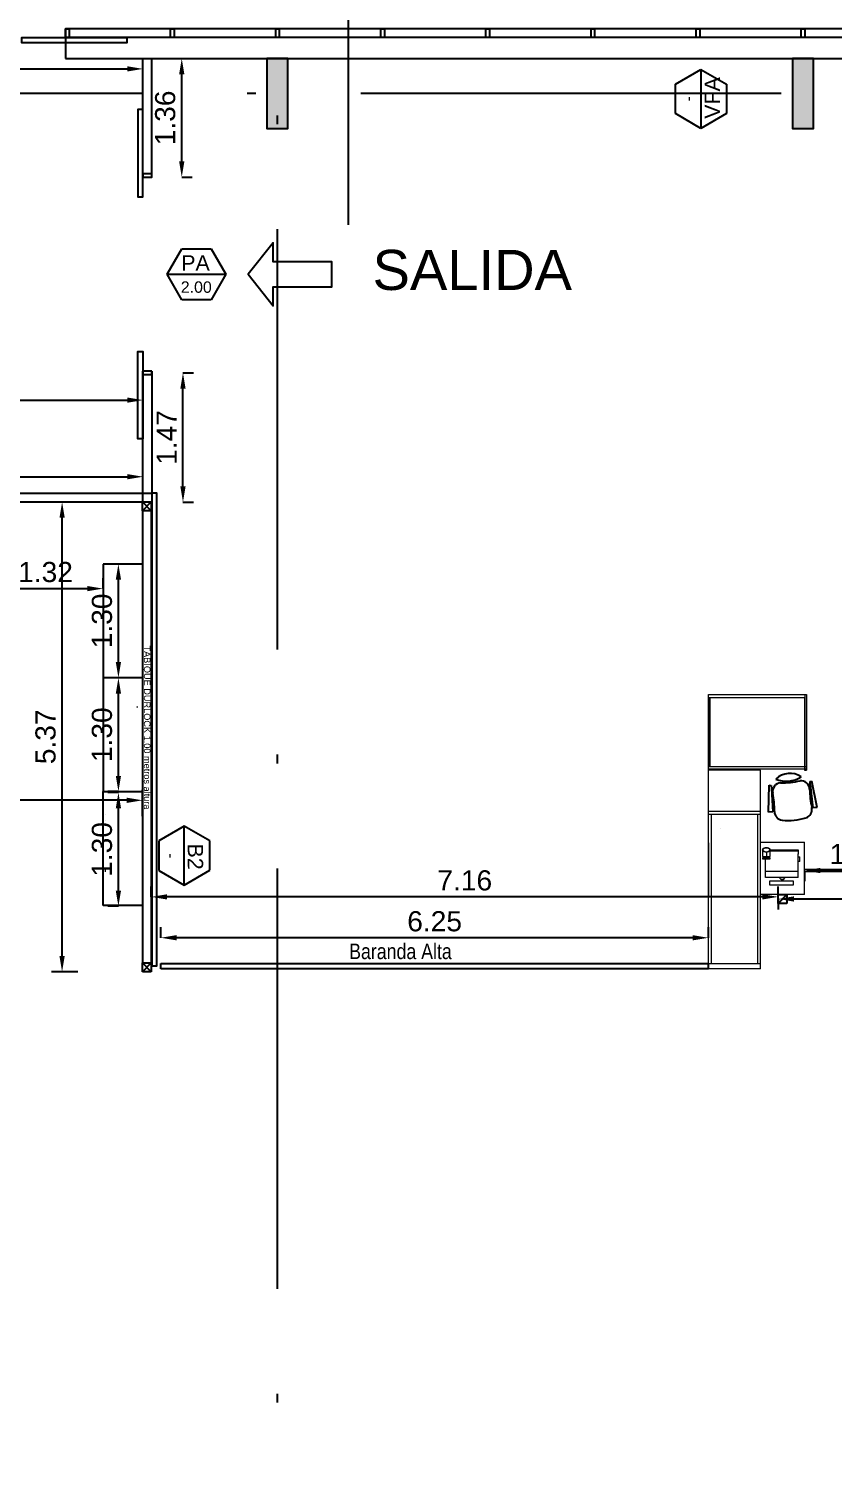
# Model space of a CAD drawing. Header units: metres. Extents: x 0 to 8715937, y -236336 to 216.
# Drawn here: x 143.81 to 152.99, y 90.63 to 107.07 of the extents above; entities that cross this region are included whole.
import ezdxf
from ezdxf.enums import TextEntityAlignment as Align

# ---------------------------------------------------------------- set-up
doc = ezdxf.new("R2010")
doc.units = ezdxf.units.M
doc.header["$MEASUREMENT"] = 0
doc.header["$PDMODE"] = 3
doc.linetypes.add('ACAD_ISO10W100', pattern=[18, 12, -3, 0, -3])
doc.linetypes.add('CENTRO', pattern=[2, 1.25, -0.25, 0.25, -0.25])
for name, color, linetype in [('0-BLOCK-ARQUITECTURA', 7, 'Continuous'), ('0-BLOCK-EQUIPAMIENTO', 7, 'Continuous'), ('0-BLOCK-ESTRUCTURA', 7, 'Continuous'), ('barandas', 251, 'Continuous'), ('CARP', 3, 'Continuous'), ('CARPINTERIA', 3, 'Continuous'), ('COLUMNAS', 210, 'Continuous'), ('COLUMNAS HATCH', 251, 'Continuous'), ('COTA', 7, 'Continuous'), ('COTAS INTERIORES', 2, 'Continuous'), ('EJES', 251, 'ACAD_ISO10W100'), ('MUEBLES', 45, 'Continuous'), ('Techo', 253, 'Continuous'), ('TEXTO', 7, 'Continuous'), ('TXT CARP', 3, 'Continuous'), ('vidrios', 252, 'Continuous')]:
    doc.layers.add(name, color=color, linetype=linetype)
doc.layers.add('checkouts', color=33, linetype='Continuous', lineweight=18)
doc.layers.add('muros', color=90, linetype='Continuous', lineweight=25)
doc.styles.add('AR', font='arial.ttf')
doc.styles.add('ARIAL', font='arial.ttf')
doc.dimstyles.new('CotaLoc0', dxfattribs={"dimtxt": 0.23, "dimasz": 0.18, "dimexe": 0.12, "dimexo": 0.37, "dimgap": 0.07, "dimtad": 1, "dimzin": 0, "dimdsep": 46, "dimtxsty": 'AR', "dimcen": 0.9, "dimclrd": 251, "dimclre": 251, "dimadec": 0, "dimazin": 0, "dimtfac": 1, "dimtofl": 0, "dimtmove": 1, "dimatfit": 3, "dimfxl": 0.18, "dimtolj": 1, "dimtzin": 0, "dimarcsym": 1})
pattern_1 = [(45, (0, 0), (1.6838, 6.173926), [7.9375, -1.5875, 0, -1.5875])]
pattern_2 = [(0, (0, 0), (0, 6.985), [5.08, -1.905]), (90, (0, 0), (-6.985, 4e-16), [5.08, -1.905])]

# ---------------------------------------------------------------- blocks, each defined once
blk = doc.blocks.new('DESCARP')
at = {"layer": 'TXT CARP', "lineweight": -3, "ltscale": 0.5}
for p, q in [((0.168, 0.291), (0, 0)), ((0.504, 0.291), (0.168, 0.291)), ((0.672, 0), (0.504, 0.291)), ((0, 0), (0.168, -0.291)), ((0, 0), (0.672, 0)), ((0.504, -0.291), (0.672, 0)), ((0.168, -0.291), (0.504, -0.291))]:
    blk.add_line(p, q, dxfattribs=at)
blk = doc.blocks.new('CARPINTERIA')
at = {"layer": 'TXT CARP', "color": 3, "rotation": 180.0682455120744}
blk.add_blockref('DESCARP', (0.336, 0), dxfattribs=at)
at = {"layer": 'TXT CARP', "style": 'AR'}
blk.add_attdef('DESIGNACION', text='', height=0.175, rotation=0.0683, dxfattribs=at).set_placement((0.011, 0.129), align=Align.MIDDLE)
at = {"layer": 'TXT CARP', "ltscale": 0.1, "style": 'AR'}
blk.add_attdef('ANCHO', text='', height=0.13, dxfattribs=at).set_placement((0.002, -0.147), align=Align.MIDDLE)
blk = doc.blocks.new('DPM-ARQUITECTURA')
at = {"layer": 'CARP', "color": 251}
for p, q in [((76.948, 107.07), (56.508, 107.07)), ((56.508, 107.07), (56.508, 106.73)), ((76.948, 106.97), (56.508, 106.97)), ((56.508, 106.73), (76.948, 106.73)), ((57.392, 105.375), (57.392, 106.73)), ((57.492, 105.375), (57.492, 106.73))]:
    blk.add_line(p, q, dxfattribs=at)
at = {"layer": 'CARP', "color": 2}
for points in [[(56.548, 107.07), (56.548, 106.97), (56.508, 106.97), (56.508, 107.07)], [(57.748, 107.07), (57.748, 106.97), (57.708, 106.97), (57.708, 107.07)], [(58.948, 107.07), (58.948, 106.97), (58.908, 106.97), (58.908, 107.07)], [(60.148, 107.07), (60.148, 106.97), (60.108, 106.97), (60.108, 107.07)], [(61.348, 107.07), (61.348, 106.97), (61.308, 106.97), (61.308, 107.07)], [(62.548, 107.07), (62.548, 106.97), (62.508, 106.97), (62.508, 107.07)], [(63.748, 107.07), (63.748, 106.97), (63.708, 106.97), (63.708, 107.07)], [(64.948, 107.07), (64.948, 106.97), (64.908, 106.97), (64.908, 107.07)], [(57.492, 105.415), (57.392, 105.415), (57.392, 105.375), (57.492, 105.375)], [(57.492, 103.16), (57.392, 103.16), (57.392, 103.12), (57.492, 103.12)], [(57.392, 101.665), (57.392, 101.765), (57.492, 101.765), (57.492, 101.665)]]:
    blk.add_lwpolyline(points, close=True, dxfattribs=at)
at = {"layer": 'CARP', "color": 251}
for points in [[(49.922, 101.765), (57.392, 101.765), (57.392, 103.16)], [(57.492, 103.16), (57.492, 101.665), (49.922, 101.665)]]:
    blk.add_lwpolyline(points, dxfattribs=at)
at = {"layer": 'CARPINTERIA'}
blk.add_lwpolyline([(57.492, 101.765), (57.492, 96.369), (57.552, 96.369), (57.552, 101.765)], close=True, dxfattribs=at)
at = {"layer": 'COTAS INTERIORES', "linetype": 'Continuous', "ltscale": 0.001}
blk.add_lwpolyline([(59.547, 104.267), (59.547, 104.41), (58.878, 104.41), (58.878, 104.627), (58.595, 104.267), (58.878, 103.906), (58.878, 104.123), (59.547, 104.123), (59.547, 104.267)], dxfattribs=at)
at = {"layer": 'MUEBLES', "linetype": 'Continuous'}
for points in [[(57.208, 106.97), (57.208, 106.91), (56.008, 106.91), (56.008, 106.97)], [(57.392, 106.15), (57.332, 106.15), (57.332, 105.15), (57.392, 105.15)], [(57.392, 102.385), (57.332, 102.385), (57.332, 103.385), (57.392, 103.385)]]:
    blk.add_lwpolyline(points, close=True, dxfattribs=at)
at = {"layer": 'Techo'}
blk.add_line((59.735, 109.091), (59.735, 104.83), dxfattribs=at)
at = {"layer": 'CARPINTERIA', "ltscale": 0.1}
ref = blk.add_blockref('CARPINTERIA', (63.762, 106.269), dxfattribs=dict(at, xscale=-0.9999999999999952, rotation=270.0682455120742))
ref.add_attrib('DESIGNACION', 'VFA', dxfattribs={"layer": 'TXT CARP', "height": 0.175, "rotation": 89.9999, "style": 'AR'}).set_placement((63.891, 106.28), align=Align.MIDDLE)
ref.add_attrib('ANCHO', '-', dxfattribs={"layer": 'TXT CARP', "ltscale": 0.1, "height": 0.13, "rotation": 90.0682, "style": 'AR'}).set_placement((63.615, 106.27), align=Align.MIDDLE)
ref = blk.add_blockref('CARPINTERIA', (58.003, 104.267), dxfattribs=dict(at, xscale=-1, rotation=0.01526019417022641))
ref.add_attrib('DESIGNACION', 'PA', dxfattribs={"layer": 'TXT CARP', "height": 0.175, "rotation": 359.9469, "style": 'AR'}).set_placement((57.992, 104.396), align=Align.MIDDLE)
ref.add_attrib('ANCHO', '2.00', dxfattribs={"layer": 'TXT CARP', "ltscale": 0.1, "height": 0.13, "rotation": 0.0153, "style": 'AR'}).set_placement((58.001, 104.12), align=Align.MIDDLE)
at = {"layer": 'COLUMNAS', "ltscale": 0.1, "rotation": 270.0682455097246}
blk.add_blockref('CARPINTERIA', (57.864, 97.626), dxfattribs=at).add_auto_attribs({'DESIGNACION': 'B2', 'ANCHO': '-'})
at = {"layer": 'TEXTO', "style": 'ARIAL'}
blk.add_text('SALIDA', height=0.4583, dxfattribs=at).set_placement((60.013, 104.087))
blk = doc.blocks.new('COLUMNA 0.24 x 0.80')
at = {"layer": 'COLUMNAS HATCH', "ltscale": 0.1}
blk.add_hatch(color=256, dxfattribs=at).paths.add_polyline_path([(0, 0.8), (0.24, 0.8), (0.24, 0), (0, 0)])
at = {"layer": 'COLUMNAS', "ltscale": 0.1}
blk.add_lwpolyline([(0, 0.8), (0.24, 0.8), (0.24, 0), (0, 0)], close=True, dxfattribs=at)
blk = doc.blocks.new('DPM-ESTRUCTURA')
at = {"layer": 'EJES', "ltscale": 0.4}
for p, q in [((58.928, 41.58), (58.928, 112.33)), ((108.48, 106.33), (16.48, 106.33))]:
    blk.add_line(p, q, dxfattribs=at)
at = {"layer": 'COLUMNAS', "xscale": -1}
for p in [(59.048, 105.93), (65.048, 105.93)]:
    blk.add_blockref('COLUMNA 0.24 x 0.80', p, dxfattribs=at)
blk = doc.blocks.new('*D183')
at = {"layer": 'COTAS INTERIORES', "color": 251, "lineweight": -2, "ltscale": 0.1, "transparency": 16777216}
for p, q in [((64.944, 97.456), (64.944, 97.336)), ((65.124, 97.456), (65.961, 97.456)), ((66.141, 97.456), (66.141, 97.336))]:
    blk.add_line(p, q, dxfattribs=at)
at = {"layer": 'COTAS INTERIORES', "color": 251, "ltscale": 0.1, "transparency": 16777216}
for points in [[(65.124, 97.486), (65.124, 97.426), (64.944, 97.456)], [(65.961, 97.486), (65.961, 97.426), (66.141, 97.456)]]:
    blk.add_solid(points, dxfattribs=at)
at = {"layer": 'Defpoints', "color": 0, "ltscale": 0.1, "transparency": 16777216}
for p in [(64.944, 97.471), (66.141, 97.471), (66.141, 97.456)]:
    blk.add_point(p, dxfattribs=at)
at = {"layer": 'COTAS INTERIORES', "color": 0, "ltscale": 0.1, "transparency": 16777216, "insert": (65.543, 97.643), "char_height": 0.23, "attachment_point": 5, "style": 'AR'}
blk.add_mtext('\\A1;1.20', dxfattribs=at)
blk = doc.blocks.new('checkout 3.120x1.120 sin barrera')
at = {"layer": 'checkouts', "linetype": 'CENTRO', "lineweight": 18}
h = blk.add_hatch(dxfattribs=at)
h.set_pattern_fill('ANSI36', color=256)
h.set_pattern_definition(pattern_1)
h.paths.add_polyline_path([(-1.719, -0.415), (-1.771, -0.415), (-1.771, -0.468), (-1.874, -0.468), (-1.874, -0.501), (-1.719, -0.501)])
h.paths.add_polyline_path([(-1.782, -0.415), (-1.874, -0.415), (-1.874, -0.468), (-1.782, -0.468)], flags=17)
at = {"layer": 'checkouts', "linetype": 'Continuous', "lineweight": 13, "true_color": 0x999b37, "transparency": 33554687}
h = blk.add_hatch(dxfattribs=at)
h.set_pattern_fill('ANGLE', color=55)
h.set_pattern_definition(pattern_2)
h.paths.add_polyline_path([(-1.771, -0.415, 0.294893), (-1.796, -0.458, 0.293092), (-1.771, -0.501, 0.572822)])
at = {"layer": 'checkouts'}
for p, q in [((0.012, 0), (-0.848, 0)), ((-0.838, 0), (-0.838, -1.12)), ((-0.813, 0), (-0.813, -1.12)), ((0.012, -1.12), (0.012, 0)), ((-2.272, -0.023), (-2.272, -0.523)), ((-2.115, -0.152), (-2.165, -0.152)), ((-2.165, -0.152), (-2.165, -0.42)), ((-2.115, -0.42), (-2.115, -0.152)), ((-2.075, -0.093), (-2.075, -0.468)), ((-2.075, -0.093), (-1.808, -0.093)), ((-2.004, -0.468), (-2.004, -0.093)), ((-1.895, -0.076), (-1.895, -0.093)), ((-1.841, -0.093), (-1.841, -0.076)), ((-1.761, -0.093), (-1.808, -0.093)), ((-1.772, -0.415), (-1.772, -0.093)), ((-1.761, -0.415), (-1.761, -0.093)), ((-1.672, -0.523), (-1.672, -0.023)), ((-0.848, -0.016), (0.012, -0.016)), ((-0.021, -0.021), (-0.848, -0.021)), ((-0.021, -1.12), (-0.021, -0.021)), ((-2.165, -0.42), (-2.115, -0.42)), ((-2.075, -0.468), (-1.863, -0.468)), ((-3.12, -0.523), (-3.12, -1.12)), ((-3.12, -0.523), (-0.85, -0.523)), ((-3.059, -1.12), (-3.059, -0.523)), ((-3.059, -0.557), (-1.355, -0.557)), ((-1.355, -1.12), (-1.355, -0.523)), ((-1.32, -1.12), (-1.32, -0.523)), ((-0.85, -0.523), (-0.85, -1.12)), ((-1.515, -0.979), (-1.515, -0.979)), ((-1.515, -0.979), (-1.515, -0.979)), ((-1.515, -0.979), (-1.515, -0.979)), ((-1.515, -0.979), (-1.515, -0.979)), ((-3.12, -1.12), (-1.32, -1.12)), ((-3.059, -1.085), (-1.355, -1.085)), ((-1.682, -1.12), (-2.282, -1.12)), ((-1.421, -1.125), (-1.421, -1.125)), ((-1.421, -1.125), (-1.421, -1.125)), ((-1.421, -1.125), (-1.421, -1.125)), ((-1.355, -1.12), (-1.355, -1.12)), ((-1.32, -1.12), (-0.85, -1.12)), ((-0.838, -1.12), (0.012, -1.12)), ((-0.813, -1.102), (-0.021, -1.102))]:
    blk.add_line(p, q, dxfattribs=at)
at = {"layer": 'checkouts', "ltscale": 0.1}
for p, q in [((-0.848, -0.021), (-0.848, 0)), ((-2.272, -0.023), (-1.672, -0.023)), ((-1.895, -0.076), (-1.841, -0.076)), ((-2.272, -0.523), (-1.672, -0.523)), ((-0.85, -1.12), (-0.838, -1.12))]:
    blk.add_line(p, q, dxfattribs=at)
at = {"layer": 'checkouts', "linetype": 'Continuous', "lineweight": 13}
for p, q in [((-1.853, -0.501), (-1.853, -0.415)), ((-1.837, -0.448), (-1.853, -0.448)), ((-1.837, -0.468), (-1.853, -0.468)), ((-1.786, -0.458), (-1.837, -0.458))]:
    blk.add_line(p, q, dxfattribs=at)
at = {"layer": 'checkouts', "linetype": 'CENTRO', "lineweight": 18}
for points in [[(-1.853, -0.501), (-1.863, -0.501), (-1.863, -0.415), (-1.853, -0.415)], [(-1.837, -0.415), (-1.761, -0.415)], [(-1.761, -0.501), (-1.837, -0.501)]]:
    blk.add_lwpolyline(points, dxfattribs=at)
at = {"layer": 'checkouts', "linetype": 'Continuous', "lineweight": 13}
blk.add_lwpolyline([(-1.837, -0.501), (-1.837, -0.415)], dxfattribs=at)
at = {"layer": 'checkouts'}
blk.add_arc((-2.067, -0.277), 0.0319, 103.206, 256.794, dxfattribs=at)
at = {"layer": 'checkouts', "linetype": 'Continuous', "lineweight": 13}
for centre, radius, start, end in [((-1.74, -0.456), 0.0457, 116.7492, 182.4708), ((-1.74, -0.46), 0.0459, 177.7191, 243.0608), ((-1.786, -0.458), 0.0496, 300.39, 59.61)]:
    blk.add_arc(centre, radius, start, end, dxfattribs=at)
blk = doc.blocks.new('*D207')
at = {"layer": 'COTA', "color": 251, "lineweight": -2, "transparency": 16777216}
for p, q in [((57.112, 98.347), (56.992, 98.347)), ((57.112, 97.227), (57.112, 98.167)), ((57.112, 97.047), (56.992, 97.047))]:
    blk.add_line(p, q, dxfattribs=at)
at = {"layer": 'COTA', "color": 251, "transparency": 16777216}
for points in [[(57.082, 98.167), (57.142, 98.167), (57.112, 98.347)], [(57.082, 97.227), (57.142, 97.227), (57.112, 97.047)]]:
    blk.add_solid(points, dxfattribs=at)
at = {"layer": 'Defpoints', "color": 0, "transparency": 16777216}
for p in [(57.112, 98.347), (57.112, 98.347), (57.112, 97.047)]:
    blk.add_point(p, dxfattribs=at)
at = {"layer": 'COTA', "color": 0, "transparency": 16777216, "insert": (56.925, 97.697), "char_height": 0.23, "attachment_point": 5, "rotation": 90, "style": 'AR'}
blk.add_mtext('\\A1;1.30', dxfattribs=at)
blk = doc.blocks.new('*D210')
at = {"layer": 'COTA', "color": 251, "lineweight": -2, "transparency": 16777216}
for p, q in [((57.112, 99.657), (56.992, 99.657)), ((57.112, 98.537), (57.112, 99.477)), ((57.112, 98.357), (56.992, 98.357))]:
    blk.add_line(p, q, dxfattribs=at)
at = {"layer": 'COTA', "color": 251, "transparency": 16777216}
for points in [[(57.082, 99.477), (57.142, 99.477), (57.112, 99.657)], [(57.082, 98.537), (57.142, 98.537), (57.112, 98.357)]]:
    blk.add_solid(points, dxfattribs=at)
at = {"layer": 'Defpoints', "color": 0, "transparency": 16777216}
for p in [(57.112, 99.657), (57.112, 99.657), (57.112, 98.357)]:
    blk.add_point(p, dxfattribs=at)
at = {"layer": 'COTA', "color": 0, "transparency": 16777216, "insert": (56.925, 99.007), "char_height": 0.23, "attachment_point": 5, "rotation": 90, "style": 'AR'}
blk.add_mtext('\\A1;1.30', dxfattribs=at)
blk = doc.blocks.new('*D218')
at = {"layer": 'COTA', "color": 251, "lineweight": -2, "transparency": 16777216}
for p, q in [((57.112, 100.957), (56.992, 100.957)), ((57.112, 99.837), (57.112, 100.777)), ((57.112, 99.657), (56.992, 99.657))]:
    blk.add_line(p, q, dxfattribs=at)
at = {"layer": 'COTA', "color": 251, "transparency": 16777216}
for points in [[(57.082, 100.777), (57.142, 100.777), (57.112, 100.957)], [(57.082, 99.837), (57.142, 99.837), (57.112, 99.657)]]:
    blk.add_solid(points, dxfattribs=at)
at = {"layer": 'Defpoints', "color": 0, "transparency": 16777216}
for p in [(57.112, 100.957), (57.112, 100.957), (57.112, 99.657)]:
    blk.add_point(p, dxfattribs=at)
at = {"layer": 'COTA', "color": 0, "transparency": 16777216, "insert": (56.925, 100.307), "char_height": 0.23, "attachment_point": 5, "rotation": 90, "style": 'AR'}
blk.add_mtext('\\A1;1.30', dxfattribs=at)
blk = doc.blocks.new('*D221')
at = {"color": 251, "lineweight": -2, "ltscale": 0.1, "transparency": 16777216}
for p, q in [((55.622, 100.676), (55.622, 100.796)), ((56.937, 100.676), (56.937, 100.796)), ((55.802, 100.676), (56.757, 100.676))]:
    blk.add_line(p, q, dxfattribs=at)
at = {"color": 251, "ltscale": 0.1, "transparency": 16777216}
for points in [[(55.802, 100.706), (55.802, 100.646), (55.622, 100.676)], [(56.757, 100.706), (56.757, 100.646), (56.937, 100.676)]]:
    blk.add_solid(points, dxfattribs=at)
at = {"layer": 'Defpoints', "color": 0, "ltscale": 0.1, "transparency": 16777216}
for p in [(55.622, 100.676), (56.937, 100.676), (56.937, 100.676)]:
    blk.add_point(p, dxfattribs=at)
at = {"color": 0, "ltscale": 0.1, "transparency": 16777216, "insert": (56.28, 100.864), "char_height": 0.23, "attachment_point": 5, "style": 'AR'}
blk.add_mtext('\\A1;1.32', dxfattribs=at)
blk = doc.blocks.new('*D172')
at = {"layer": 'COTAS INTERIORES', "color": 251, "lineweight": -2, "ltscale": 0.1, "transparency": 16777216}
for p, q in [((137.642, 101.954), (137.642, 102.074)), ((137.822, 101.954), (144.932, 101.954)), ((145.112, 101.954), (145.112, 102.074))]:
    blk.add_line(p, q, dxfattribs=at)
at = {"layer": 'COTAS INTERIORES', "color": 251, "ltscale": 0.1, "transparency": 16777216}
for points in [[(137.822, 101.984), (137.822, 101.924), (137.642, 101.954)], [(144.932, 101.984), (144.932, 101.924), (145.112, 101.954)]]:
    blk.add_solid(points, dxfattribs=at)
at = {"layer": 'Defpoints', "color": 0, "ltscale": 0.1, "transparency": 16777216}
for p in [(145.112, 101.954), (137.642, 101.765), (145.112, 101.765)]:
    blk.add_point(p, dxfattribs=at)
at = {"layer": 'COTAS INTERIORES', "color": 0, "ltscale": 0.1, "transparency": 16777216, "insert": (141.377, 102.139), "char_height": 0.23, "attachment_point": 5, "style": 'AR'}
blk.add_mtext('\\A1;7.47', dxfattribs=at)
blk = doc.blocks.new('*D174')
at = {"layer": 'COTAS INTERIORES', "color": 251, "lineweight": -2, "ltscale": 0.1, "transparency": 16777216}
for p, q in [((145.569, 103.14), (145.689, 103.14)), ((145.569, 101.845), (145.569, 102.96)), ((145.569, 101.665), (145.689, 101.665))]:
    blk.add_line(p, q, dxfattribs=at)
at = {"layer": 'COTAS INTERIORES', "color": 251, "ltscale": 0.1, "transparency": 16777216}
for points in [[(145.539, 102.96), (145.599, 102.96), (145.569, 103.14)], [(145.539, 101.845), (145.599, 101.845), (145.569, 101.665)]]:
    blk.add_solid(points, dxfattribs=at)
at = {"layer": 'Defpoints', "color": 0, "ltscale": 0.1, "transparency": 16777216}
for p in [(145.212, 103.14), (145.569, 103.14), (145.212, 101.665)]:
    blk.add_point(p, dxfattribs=at)
at = {"layer": 'COTAS INTERIORES', "color": 0, "ltscale": 0.1, "transparency": 16777216, "insert": (145.383, 102.402), "char_height": 0.23, "attachment_point": 5, "rotation": 90, "style": 'AR'}
blk.add_mtext('\\A1;1.47', dxfattribs=at)
blk = doc.blocks.new('*D175')
at = {"layer": 'COTAS INTERIORES', "color": 251, "lineweight": -2, "ltscale": 0.1, "transparency": 16777216}
for p, q in [((145.555, 106.73), (145.675, 106.73)), ((145.555, 105.555), (145.555, 106.55)), ((145.555, 105.375), (145.675, 105.375))]:
    blk.add_line(p, q, dxfattribs=at)
at = {"layer": 'COTAS INTERIORES', "color": 251, "ltscale": 0.1, "transparency": 16777216}
for points in [[(145.525, 106.55), (145.585, 106.55), (145.555, 106.73)], [(145.525, 105.555), (145.585, 105.555), (145.555, 105.375)]]:
    blk.add_solid(points, dxfattribs=at)
at = {"layer": 'Defpoints', "color": 0, "ltscale": 0.1, "transparency": 16777216}
for p in [(145.212, 106.73), (145.555, 106.73), (145.212, 105.375)]:
    blk.add_point(p, dxfattribs=at)
at = {"layer": 'COTAS INTERIORES', "color": 0, "ltscale": 0.1, "transparency": 16777216, "insert": (145.367, 106.052), "char_height": 0.23, "attachment_point": 5, "rotation": 90, "style": 'AR'}
blk.add_mtext('\\A1;1.36', dxfattribs=at)
blk = doc.blocks.new('*D176')
at = {"layer": 'COTAS INTERIORES', "color": 251, "lineweight": -2, "ltscale": 0.1, "transparency": 16777216}
for p, q in [((145.316, 96.688), (145.316, 96.808)), ((151.387, 96.688), (145.496, 96.688)), ((151.567, 96.688), (151.567, 96.808))]:
    blk.add_line(p, q, dxfattribs=at)
at = {"layer": 'COTAS INTERIORES', "color": 251, "ltscale": 0.1, "transparency": 16777216}
for points in [[(145.496, 96.718), (145.496, 96.658), (145.316, 96.688)], [(151.387, 96.718), (151.387, 96.658), (151.567, 96.688)]]:
    blk.add_solid(points, dxfattribs=at)
at = {"layer": 'Defpoints', "color": 0, "ltscale": 0.1, "transparency": 16777216}
for p in [(145.316, 96.688), (145.316, 96.333), (151.567, 96.333)]:
    blk.add_point(p, dxfattribs=at)
at = {"layer": 'COTAS INTERIORES', "color": 0, "ltscale": 0.1, "transparency": 16777216, "insert": (148.442, 96.875), "char_height": 0.23, "attachment_point": 5, "style": 'AR'}
blk.add_mtext('\\A1;6.25', dxfattribs=at)
blk = doc.blocks.new('*D177')
at = {"layer": 'COTAS INTERIORES', "color": 251, "lineweight": -2, "ltscale": 0.1, "transparency": 16777216}
for p, q in [((145.207, 97.155), (145.207, 97.275)), ((152.364, 97.155), (152.364, 97.275)), ((152.184, 97.155), (145.387, 97.155))]:
    blk.add_line(p, q, dxfattribs=at)
at = {"layer": 'COTAS INTERIORES', "color": 251, "ltscale": 0.1, "transparency": 16777216}
for points in [[(145.387, 97.185), (145.387, 97.125), (145.207, 97.155)], [(152.184, 97.185), (152.184, 97.125), (152.364, 97.155)]]:
    blk.add_solid(points, dxfattribs=at)
at = {"layer": 'Defpoints', "color": 0, "ltscale": 0.1, "transparency": 16777216}
for p in [(145.207, 97.155), (145.207, 97.081), (152.364, 97.081)]:
    blk.add_point(p, dxfattribs=at)
at = {"layer": 'COTAS INTERIORES', "color": 0, "ltscale": 0.1, "transparency": 16777216, "insert": (148.786, 97.342), "char_height": 0.23, "attachment_point": 5, "style": 'AR'}
blk.add_mtext('\\A1;7.16', dxfattribs=at)
blk = doc.blocks.new('*D178')
at = {"layer": 'COTAS INTERIORES', "color": 251, "lineweight": -2, "ltscale": 0.1, "transparency": 16777216}
for p, q in [((161.64, 97.131), (161.64, 97.251)), ((152.364, 97.131), (152.364, 97.011)), ((152.544, 97.131), (161.46, 97.131))]:
    blk.add_line(p, q, dxfattribs=at)
at = {"layer": 'COTAS INTERIORES', "color": 251, "ltscale": 0.1, "transparency": 16777216}
for points in [[(152.544, 97.161), (152.544, 97.101), (152.364, 97.131)], [(161.46, 97.161), (161.46, 97.101), (161.64, 97.131)]]:
    blk.add_solid(points, dxfattribs=at)
at = {"layer": 'Defpoints', "color": 0, "ltscale": 0.1, "transparency": 16777216}
for p in [(152.364, 97.155), (161.64, 97.131), (161.64, 97.131)]:
    blk.add_point(p, dxfattribs=at)
at = {"layer": 'COTAS INTERIORES', "color": 0, "ltscale": 0.1, "transparency": 16777216, "insert": (157.002, 97.318), "char_height": 0.23, "attachment_point": 5, "style": 'AR'}
blk.add_mtext('\\A1;9.28', dxfattribs=at)
blk = doc.blocks.new('*D181')
at = {"layer": 'COTAS INTERIORES', "color": 251, "lineweight": -2, "ltscale": 0.1, "transparency": 16777216}
for p, q in [((139.597, 98.078), (139.597, 98.378)), ((145.107, 98.078), (145.107, 98.378)), ((144.927, 98.258), (139.777, 98.258))]:
    blk.add_line(p, q, dxfattribs=at)
at = {"layer": 'COTAS INTERIORES', "color": 251, "ltscale": 0.1, "transparency": 16777216}
for points in [[(139.777, 98.288), (139.777, 98.228), (139.597, 98.258)], [(144.927, 98.288), (144.927, 98.228), (145.107, 98.258)]]:
    blk.add_solid(points, dxfattribs=at)
at = {"layer": 'Defpoints', "color": 0, "ltscale": 0.1, "transparency": 16777216}
for p in [(139.597, 98.258), (139.597, 96.3), (145.107, 96.3)]:
    blk.add_point(p, dxfattribs=at)
at = {"layer": 'COTAS INTERIORES', "color": 0, "ltscale": 0.1, "transparency": 16777216, "insert": (142.352, 98.446), "char_height": 0.23, "attachment_point": 5, "style": 'AR'}
blk.add_mtext('\\A1;5.51', dxfattribs=at)
blk = doc.blocks.new('*D182')
at = {"layer": 'COTAS INTERIORES', "color": 251, "lineweight": -2, "ltscale": 0.1, "transparency": 16777216}
for p, q in [((144.369, 101.665), (144.069, 101.665)), ((144.189, 96.48), (144.189, 101.485)), ((144.369, 96.3), (144.069, 96.3))]:
    blk.add_line(p, q, dxfattribs=at)
at = {"layer": 'COTAS INTERIORES', "color": 251, "ltscale": 0.1, "transparency": 16777216}
for points in [[(144.159, 101.485), (144.219, 101.485), (144.189, 101.665)], [(144.159, 96.48), (144.219, 96.48), (144.189, 96.3)]]:
    blk.add_solid(points, dxfattribs=at)
at = {"layer": 'Defpoints', "color": 0, "ltscale": 0.1, "transparency": 16777216}
for p in [(144.189, 101.665), (145.112, 101.665), (145.107, 96.3)]:
    blk.add_point(p, dxfattribs=at)
at = {"layer": 'COTAS INTERIORES', "color": 0, "ltscale": 0.1, "transparency": 16777216, "insert": (144.001, 98.983), "char_height": 0.23, "attachment_point": 5, "rotation": 90, "style": 'AR'}
blk.add_mtext('\\A1;5.37', dxfattribs=at)
blk = doc.blocks.new('*D244')
at = {"layer": 'COTAS INTERIORES', "color": 251, "lineweight": -2, "ltscale": 0.1, "transparency": 16777216}
for p, q in [((132.512, 102.649), (132.512, 102.949)), ((145.112, 102.649), (145.112, 102.949)), ((132.692, 102.829), (144.932, 102.829))]:
    blk.add_line(p, q, dxfattribs=at)
at = {"layer": 'COTAS INTERIORES', "color": 251, "ltscale": 0.1, "transparency": 16777216}
for points in [[(132.692, 102.859), (132.692, 102.799), (132.512, 102.829)], [(144.932, 102.859), (144.932, 102.799), (145.112, 102.829)]]:
    blk.add_solid(points, dxfattribs=at)
at = {"layer": 'Defpoints', "color": 0, "ltscale": 0.1, "transparency": 16777216}
for p in [(145.112, 102.829), (132.512, 101.765), (145.112, 101.765)]:
    blk.add_point(p, dxfattribs=at)
at = {"layer": 'COTAS INTERIORES', "color": 0, "ltscale": 0.1, "transparency": 16777216, "insert": (138.812, 103.016), "char_height": 0.23, "attachment_point": 5, "style": 'AR'}
blk.add_mtext('\\A1;12.60', dxfattribs=at)
blk = doc.blocks.new('*D245')
at = {"layer": 'COTAS INTERIORES', "color": 251, "lineweight": -2, "ltscale": 0.1, "transparency": 16777216}
for p, q in [((140.768, 106.432), (140.768, 106.732)), ((145.112, 106.432), (145.112, 106.732)), ((140.948, 106.612), (144.932, 106.612))]:
    blk.add_line(p, q, dxfattribs=at)
at = {"layer": 'COTAS INTERIORES', "color": 251, "ltscale": 0.1, "transparency": 16777216}
for points in [[(140.948, 106.642), (140.948, 106.582), (140.768, 106.612)], [(144.932, 106.642), (144.932, 106.582), (145.112, 106.612)]]:
    blk.add_solid(points, dxfattribs=at)
at = {"layer": 'Defpoints', "color": 0, "ltscale": 0.1, "transparency": 16777216}
for p in [(145.112, 106.612), (140.768, 105.93), (145.112, 105.93)]:
    blk.add_point(p, dxfattribs=at)
at = {"layer": 'COTAS INTERIORES', "color": 0, "ltscale": 0.1, "transparency": 16777216, "insert": (142.94, 106.799), "char_height": 0.23, "attachment_point": 5, "style": 'AR'}
blk.add_mtext('\\A1;4.34', dxfattribs=at)
blk = doc.blocks.new('DPM-EQUIPAMIENTO')
at = {"layer": 'checkouts', "ltscale": 0.1}
for p, q in [((56.966, 97.441), (56.966, 97.471)), ((63.847, 97.441), (63.847, 97.471)), ((64.944, 97.471), (66.141, 97.471)), ((66.141, 97.441), (64.944, 97.441))]:
    blk.add_line(p, q, dxfattribs=at)
at = {"layer": 'MUEBLES'}
for p, q in [((57.387, 100.957), (56.937, 100.957)), ((56.937, 100.957), (56.937, 99.657)), ((57.387, 100.957), (57.387, 99.657)), ((57.387, 99.657), (56.937, 99.657)), ((56.937, 99.657), (56.937, 98.357)), ((57.387, 99.657), (57.387, 98.357)), ((56.937, 98.357), (57.387, 98.357)), ((56.937, 97.057), (56.937, 98.357)), ((57.387, 98.357), (57.387, 97.057)), ((57.387, 98.347), (57.387, 97.047)), ((57.387, 97.057), (56.937, 97.057))]:
    blk.add_line(p, q, dxfattribs=at)
at = {"layer": 'muros'}
for p, q in [((57.387, 101.566), (57.387, 96.399)), ((57.487, 101.566), (57.487, 96.4))]:
    blk.add_line(p, q, dxfattribs=at)
at = {"layer": 'TXT CARP'}
for p, q in [((57.387, 101.566), (57.387, 101.666)), ((57.387, 101.666), (57.487, 101.666)), ((57.387, 101.666), (57.487, 101.566)), ((57.487, 101.666), (57.387, 101.566)), ((57.487, 101.666), (57.487, 101.566)), ((57.487, 101.566), (57.387, 101.566)), ((57.387, 96.3), (57.387, 96.4)), ((57.387, 96.4), (57.487, 96.4)), ((57.387, 96.4), (57.487, 96.3)), ((57.487, 96.4), (57.387, 96.3)), ((57.487, 96.4), (57.487, 96.3)), ((57.487, 96.3), (57.387, 96.3))]:
    blk.add_line(p, q, dxfattribs=at)
at = {"layer": 'vidrios'}
for p, q in [((57.442, 101.566), (57.432, 101.566)), ((57.321, 99.324), (57.331, 99.324))]:
    blk.add_line(p, q, dxfattribs=at)
at = {"layer": 'checkouts', "lineweight": 18, "xscale": -1, "rotation": 270}
blk.add_blockref('checkout 3.120x1.120 sin barrera', (64.967, 99.453), dxfattribs=at)
at = {"layer": 'TEXTO', "style": 'ARIAL'}
blk.add_text('TABIQUE DURLOCK 1.00 metros altura', height=0.07492, rotation=270, dxfattribs=at).set_placement((57.403, 100.026))
at = {"ltscale": 0.1}
dim = blk.add_linear_dim(base=(56.937152162, 100.676140644), p1=(55.622152162, 100.676140644), p2=(56.937152162, 100.676140644), dimstyle='CotaLoc0', override={"dimfxlon": 1}, dxfattribs=at)
dim.commit()
dim.dimension.update_dxf_attribs({"geometry": '*D221', "text_midpoint": (56.279652162, 100.863650876)})
at = {"layer": 'COTA'}
for base, p1, p2, picture, middle in [((57.112, 100.957), (57.112, 99.657), (57.112, 100.957), '*D218', (56.925, 100.307)), ((57.112, 99.657), (57.112, 98.357), (57.112, 99.657), '*D210', (56.925, 99.007)), ((57.112, 98.347), (57.112, 97.047), (57.112, 98.347), '*D207', (56.925, 97.697))]:
    dim = blk.add_linear_dim(base=base, p1=p1, p2=p2, angle=270, dimstyle='CotaLoc0', override={"dimfxlon": 1}, dxfattribs=at)
    dim.commit()
    dim.dimension.update_dxf_attribs({"geometry": picture, "text_midpoint": middle})
at = {"layer": 'COTAS INTERIORES', "ltscale": 0.1}
dim = blk.add_linear_dim(base=(66.141, 97.456), p1=(64.944, 97.471), p2=(66.141, 97.471), dimstyle='CotaLoc0', override={"dimfxlon": 1}, dxfattribs=at)
dim.commit()
dim.dimension.update_dxf_attribs({"geometry": '*D183', "text_midpoint": (65.543, 97.643)})

msp = doc.modelspace()

# ---------------------------------------------------------------- hatches: boundary and pattern name
at = {"layer": 'checkouts', "linetype": 'CENTRO', "lineweight": 18}
h = msp.add_hatch(dxfattribs=at)
h.set_pattern_fill('ANSI36', color=256)
h.set_pattern_definition(pattern_1)
h.paths.add_polyline_path([(152.272, 97.734), (152.272, 97.681), (152.219, 97.681), (152.219, 97.579), (152.186, 97.579), (152.186, 97.734)])
h.paths.add_polyline_path([(152.272, 97.67), (152.272, 97.579), (152.219, 97.579), (152.219, 97.67)], flags=17)
at = {"layer": 'checkouts', "linetype": 'Continuous', "lineweight": 13, "true_color": 0x999b37, "transparency": 33554687}
h = msp.add_hatch(dxfattribs=at)
h.set_pattern_fill('ANGLE', color=55)
h.set_pattern_definition(pattern_2)
h.paths.add_polyline_path([(152.272, 97.681, -0.294893), (152.229, 97.656, -0.293092), (152.186, 97.681, -0.572822)])

# ---------------------------------------------------------------- linework, layer by layer
at = {"layer": 'barandas', "color": 3, "ltscale": 0.1}
for p, q in [((152.364, 97.081), (152.364, 97.181)), ((152.364, 97.181), (152.464, 97.181)), ((152.364, 97.081), (152.464, 97.181)), ((152.464, 97.181), (152.464, 97.081)), ((152.464, 97.081), (152.364, 97.081))]:
    msp.add_line(p, q, dxfattribs=at)
at = {"layer": 'barandas', "ltscale": 0.1}
for p, q in [((145.316, 96.333), (145.316, 96.393)), ((145.316, 96.393), (151.567, 96.393)), ((151.567, 96.333), (151.567, 96.393)), ((151.567, 96.333), (145.316, 96.333))]:
    msp.add_line(p, q, dxfattribs=at)
at = {"layer": 'checkouts'}
for p, q in [((151.567, 99.465), (152.687, 99.465)), ((151.567, 98.615), (151.567, 99.465)), ((151.567, 99.432), (152.666, 99.432)), ((151.586, 98.64), (151.586, 99.432)), ((152.666, 99.432), (152.666, 98.604)), ((152.672, 98.604), (152.672, 99.465)), ((152.687, 99.465), (152.687, 98.604)), ((152.687, 98.64), (151.567, 98.64)), ((152.687, 98.615), (151.567, 98.615)), ((151.567, 98.133), (151.567, 98.603)), ((152.164, 98.603), (151.567, 98.603)), ((152.164, 96.333), (152.164, 98.603)), ((144.681, 98.031), (144.681, 98.031)), ((144.681, 98.031), (144.681, 98.031)), ((144.681, 98.031), (144.681, 98.031)), ((144.686, 98.098), (144.686, 98.098)), ((151.562, 98.031), (151.562, 98.031)), ((151.562, 98.031), (151.562, 98.031)), ((151.562, 98.031), (151.562, 98.031)), ((151.567, 96.333), (151.567, 98.133)), ((151.567, 98.133), (152.164, 98.133)), ((151.567, 98.098), (152.164, 98.098)), ((151.567, 98.098), (151.567, 98.098)), ((151.603, 96.394), (151.603, 98.098)), ((152.13, 96.394), (152.13, 98.098)), ((144.827, 97.938), (144.827, 97.938)), ((144.827, 97.938), (144.827, 97.938)), ((144.827, 97.938), (144.827, 97.938)), ((144.827, 97.938), (144.827, 97.938)), ((151.709, 97.938), (151.709, 97.938)), ((151.709, 97.938), (151.709, 97.938)), ((151.709, 97.938), (151.709, 97.938)), ((151.709, 97.938), (151.709, 97.938)), ((151.567, 97.771), (151.567, 97.171)), ((152.164, 97.781), (152.664, 97.781)), ((152.272, 97.692), (152.594, 97.692)), ((152.272, 97.681), (152.594, 97.681)), ((152.594, 97.692), (152.594, 97.644)), ((152.219, 97.378), (152.219, 97.589)), ((152.594, 97.378), (152.594, 97.644)), ((152.594, 97.612), (152.611, 97.612)), ((152.611, 97.558), (152.594, 97.558)), ((152.219, 97.449), (152.594, 97.449)), ((152.594, 97.378), (152.219, 97.378)), ((152.268, 97.287), (152.268, 97.338)), ((152.268, 97.338), (152.536, 97.338)), ((152.536, 97.338), (152.536, 97.287)), ((152.664, 97.181), (152.164, 97.181)), ((152.536, 97.287), (152.268, 97.287)), ((151.567, 96.394), (152.164, 96.394)), ((152.164, 96.333), (151.567, 96.333))]:
    msp.add_line(p, q, dxfattribs=at)
at = {"layer": 'checkouts', "ltscale": 0.1}
for p, q in [((151.567, 98.603), (151.567, 98.615)), ((152.666, 98.604), (152.687, 98.604)), ((152.164, 97.181), (152.164, 97.781)), ((152.664, 97.181), (152.664, 97.781)), ((152.611, 97.558), (152.611, 97.612))]:
    msp.add_line(p, q, dxfattribs=at)
at = {"layer": 'checkouts', "linetype": 'Continuous', "lineweight": 13}
for p, q in [((152.229, 97.667), (152.229, 97.616)), ((152.186, 97.599), (152.272, 97.599)), ((152.219, 97.616), (152.219, 97.599)), ((152.239, 97.616), (152.239, 97.599))]:
    msp.add_line(p, q, dxfattribs=at)
at = {"layer": 'checkouts', "linetype": 'CENTRO', "lineweight": 18}
for points in [[(152.186, 97.692), (152.186, 97.616)], [(152.272, 97.616), (152.272, 97.692)], [(152.186, 97.599), (152.186, 97.589), (152.272, 97.589), (152.272, 97.599)]]:
    msp.add_lwpolyline(points, dxfattribs=at)
at = {"layer": 'checkouts', "linetype": 'Continuous', "lineweight": 13}
msp.add_lwpolyline([(152.186, 97.616), (152.272, 97.616)], dxfattribs=at)
for centre, radius, start, end in [((152.229, 97.667), 0.0496, 30.39, 149.61), ((152.227, 97.713), 0.0459, 206.9392, 272.2809), ((152.231, 97.712), 0.0457, 267.5292, 333.2508)]:
    msp.add_arc(centre, radius, start, end, dxfattribs=at)
at = {"layer": 'checkouts'}
msp.add_arc((152.411, 97.385), 0.0319, 193.206, 346.794, dxfattribs=at)
at = {"layer": 'MUEBLES', "ltscale": 0.21}
for p, q in [((152.452, 98.482), (152.453, 98.465)), ((152.522, 98.49), (152.524, 98.472)), ((152.254, 98.121), (152.26, 98.429)), ((152.26, 98.429), (152.284, 98.428)), ((152.284, 98.428), (152.286, 98.391)), ((152.286, 98.391), (152.304, 98.127)), ((152.73, 98.435), (152.76, 98.172)), ((152.81, 98.175), (152.749, 98.477)), ((152.295, 98.247), (152.312, 98.249)), ((152.295, 98.247), (152.312, 98.249)), ((152.299, 98.198), (152.316, 98.199)), ((152.734, 98.292), (152.747, 98.293)), ((152.74, 98.242), (152.752, 98.243)), ((152.304, 98.127), (152.254, 98.121))]:
    msp.add_line(p, q, dxfattribs=at)
at = {"layer": 'MUEBLES', "ltscale": 0.1}
for p, q in [((152.728, 98.473), (152.749, 98.477)), ((152.73, 98.435), (152.728, 98.473)), ((152.81, 98.175), (152.76, 98.172))]:
    msp.add_line(p, q, dxfattribs=at)
at = {"layer": 'MUEBLES', "ltscale": 0.21}
for centre, radius, start, end in [((152.499, 98.329), 0.236, 57.3964, 133.5611), ((152.456, 98.783), 0.307, 247.1585, 303.799), ((152.413, 99.325), 0.867, 268.5614, 283.3659), ((152.623, 98.382), 0.1, 1.433, 95.9637), ((152.401, 98.359), 0.1, 95.9637, 190.4796), ((151.167, 98.13), 1.155, 359.9946, 10.4796), ((153.889, 98.414), 1.166, 181.433, 191.8321), ((152.65, 98.154), 0.1, 288.6152, 11.8321), ((152.422, 98.13), 0.1, 179.9946, 263.288), ((152.483, 98.649), 0.622, 263.288, 288.6152)]:
    msp.add_arc(centre, radius, start, end, dxfattribs=at)

# ---------------------------------------------------------------- block references
at = {"layer": '0-BLOCK-ARQUITECTURA'}
msp.add_blockref('DPM-ARQUITECTURA', (87.72, 0), dxfattribs=at)
at = {"layer": '0-BLOCK-EQUIPAMIENTO'}
msp.add_blockref('DPM-EQUIPAMIENTO', (87.72, 0), dxfattribs=at)
at = {"layer": '0-BLOCK-ESTRUCTURA', "ltscale": 0.1}
msp.add_blockref('DPM-ESTRUCTURA', (87.72, 0), dxfattribs=at)

# ---------------------------------------------------------------- texts
at = {"layer": 'TEXTO', "ltscale": 0.1, "insert": (147.466, 96.621), "char_height": 0.17695, "attachment_point": 1, "style": 'AR'}
msp.add_mtext_dynamic_manual_height_columns('{\\fArial Narrow|b0|i0|c0|p34;Baranda Alta}', width=4.08123, gutter_width=12.5, heights=[0], dxfattribs=at)

# ---------------------------------------------------------------- dimensions: what is measured, and where the dimension line sits
at = {"layer": 'COTAS INTERIORES', "ltscale": 0.1}
for base, p1, p2, picture, middle in [((145.112, 106.612), (140.768, 105.93), (145.112, 105.93), '*D245', (142.94, 106.799)), ((145.112, 102.829), (132.512, 101.765), (145.112, 101.765), '*D244', (138.812, 103.016)), ((145.112, 101.954), (137.642, 101.765), (145.112, 101.765), '*D172', (141.377, 102.139)), ((139.597, 98.258), (145.107, 96.3), (139.597, 96.3), '*D181', (142.352, 98.446)), ((145.207, 97.155), (152.364, 97.081), (145.207, 97.081), '*D177', (148.786, 97.342)), ((161.64, 97.131), (152.364, 97.155), (161.64, 97.131), '*D178', (157.002, 97.318)), ((145.316, 96.688), (151.567, 96.333), (145.316, 96.333), '*D176', (148.442, 96.875))]:
    dim = msp.add_linear_dim(base=base, p1=p1, p2=p2, dimstyle='CotaLoc0', override={"dimfxlon": 1}, dxfattribs=at)
    dim.commit()
    dim.dimension.update_dxf_attribs({"geometry": picture, "text_midpoint": middle})
for base, p1, p2, picture, middle in [((145.555, 106.7301), (145.212, 105.3747), (145.212, 106.7301), '*D175', (145.3675, 106.0524)), ((145.5685, 103.1397), (145.212, 101.6652), (145.212, 103.1397), '*D174', (145.383, 102.4025)), ((144.18888, 101.66519), (145.10715, 96.30017), (145.11185, 101.66519), '*D182', (144.00137, 98.98268))]:
    dim = msp.add_linear_dim(base=base, p1=p1, p2=p2, angle=90, dimstyle='CotaLoc0', override={"dimfxlon": 1}, dxfattribs=at)
    dim.commit()
    dim.dimension.update_dxf_attribs({"geometry": picture, "text_midpoint": middle})

doc.saveas('drawing.dxf')
